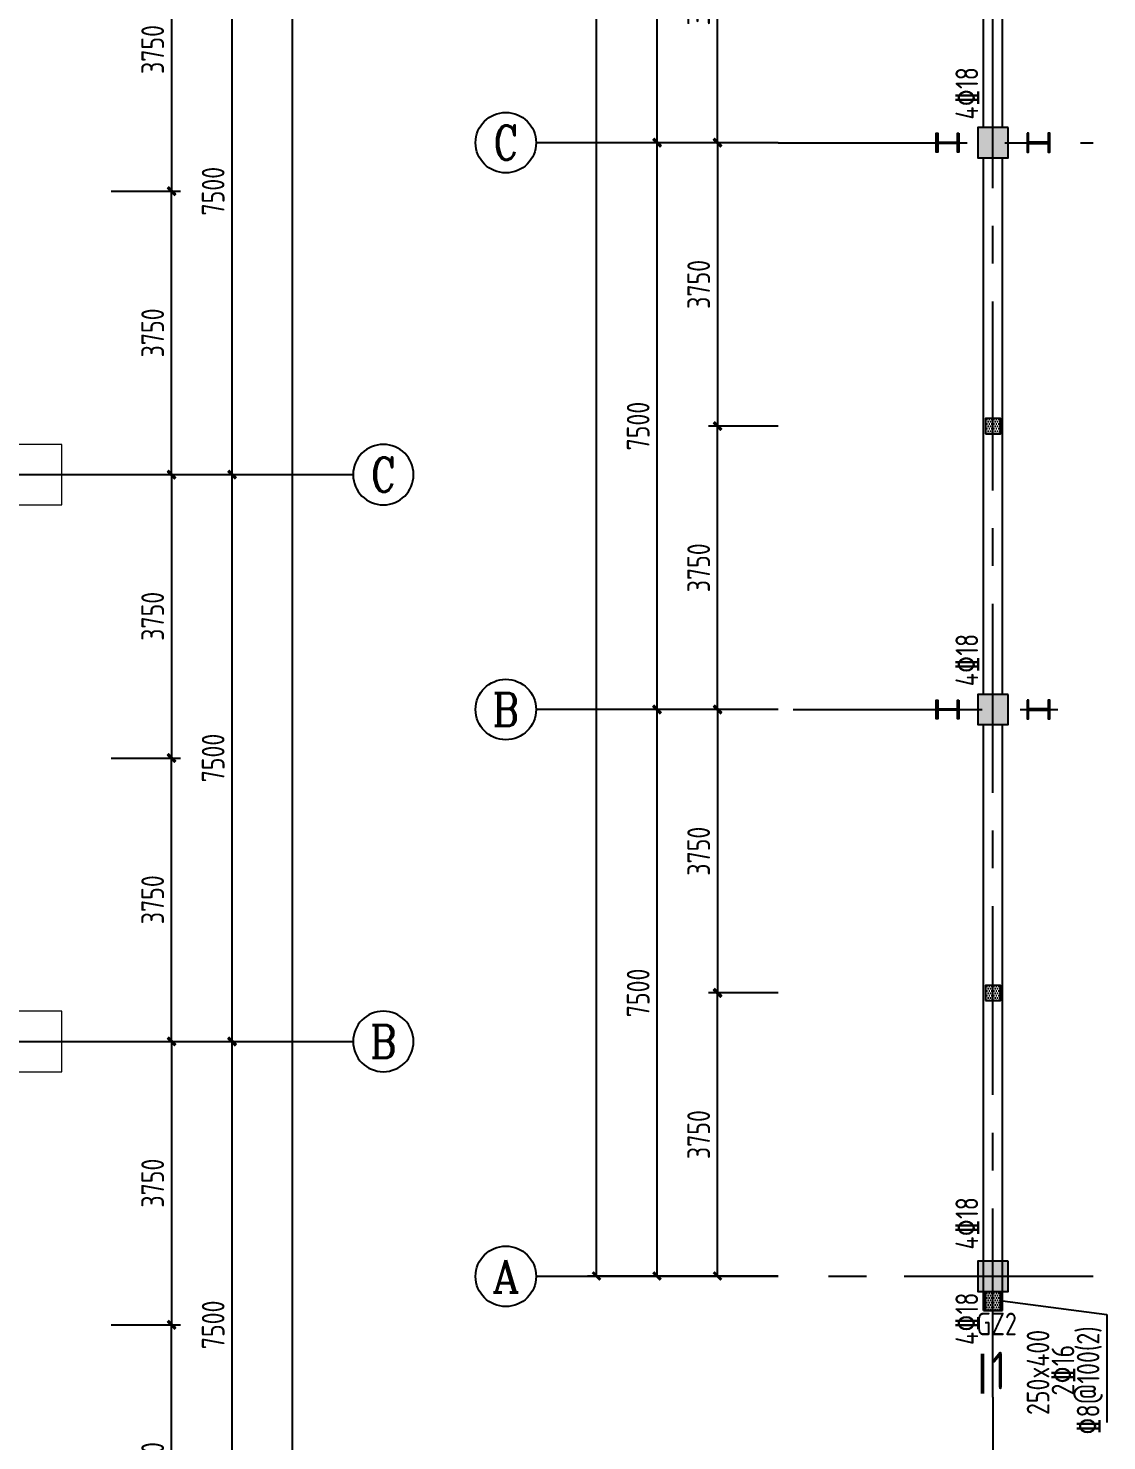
# Model space of a CAD drawing. Header units: millimetres. Extents: x 865490 to 879904, y 39442 to 44891.
# Drawn here: x 869313.2 to 869455.8, y 39545.5 to 39732.4 of the extents above; entities that cross this region are included whole.
import ezdxf
from ezdxf.enums import TextEntityAlignment as Align

# ---------------------------------------------------------------- set-up
doc = ezdxf.new("R2010")
doc.units = ezdxf.units.MM
doc.header["$LTSCALE"] = 1000
doc.header["$MEASUREMENT"] = 0
doc.linetypes.add('CENTER', pattern=[2, 1.25, -0.25, 0.25, -0.25])
doc.linetypes.add('DOTE', pattern=[2.42, 2, -0.2, 0.02, -0.2])
doc.layers.add('1', color=4, linetype='Continuous', lineweight=70)
doc.layers.add('承台基础', color=23, linetype='Continuous', lineweight=18)
for name, color, linetype in [('AXIS', 3, 'Continuous'), ('AXIS_TEXT', 7, 'Continuous'), ('DIM', 7, 'Continuous'), ('DOTE', 1, 'DOTE'), ('M_Prof', 2, 'Continuous'), ('PUB_DIM', 3, 'Continuous'), ('层14', 2, 'Continuous'), ('标注', 7, 'Continuous'), ('梁', 4, 'Continuous'), ('梁集中标注', 2, 'Continuous')]:
    doc.layers.add(name, color=color, linetype=linetype)
doc.styles.add('_TCH_AXIS', font='COMPLEX', dxfattribs={"bigfont": 'GBCBIG'})
doc.styles.add('COMPLEX', font='COMPLEX')
doc.styles.add('GBHZ', font='gbenor.shx', dxfattribs={"width": 0.9, "bigfont": 'gbcbig.shx'})
doc.dimstyles.new('Y100', dxfattribs={"dimscale": 0, "dimtxt": 3, "dimasz": 0.01, "dimexe": 1.2, "dimexo": 2, "dimgap": 1, "dimtad": 1, "dimdec": 0, "dimlfac": 100, "dimzin": 0, "dimdsep": 46, "dimtxsty": 'GBHZ', "dimblk": 'DX', "dimcen": 0.09, "dimdle": 1, "dimclrd": 7, "dimclre": 7, "dimclrt": 7, "dimadec": 0, "dimazin": 0, "dimtfac": 1, "dimtdec": 0, "dimtix": 1, "dimtmove": 2, "dimatfit": 3, "dimldrblk": 'DX', "dimfxl": 0, "dimtolj": 1, "dimtzin": 0, "dimarcsym": 0})
pattern_1 = [(0, (-290.0263, 45.69018), (0.15625, 0.3125), [0, -0.3125])]

# ---------------------------------------------------------------- blocks, each defined once
blk = doc.blocks.new('_AXISO')
blk.add_circle((0, 0), 0.5)
at = {"layer": 'AXIS_TEXT', "style": 'COMPLEX', "width": 1.041667}
blk.add_attdef('A', text='', height=0.56, dxfattribs=at).set_placement((-0.25, -0.28), (0.25, -0.28), align=Align.FIT)
blk = doc.blocks.new('DX')
at = {"color": 0, "linetype": 'ByBlock', "const_width": 40}
blk.add_lwpolyline([(-54, -51), (46, 49)], dxfattribs=at)
blk = doc.blocks.new('*D400')
at = {"layer": 'Defpoints', "color": 0, "transparency": 16777216}
for p in [(869324.16, 39598.36), (869340.16, 39598.36), (869324.16, 39523.36)]:
    blk.add_point(p, dxfattribs=at)
at = {"layer": 'dim', "color": 7, "lineweight": -2, "transparency": 16777216}
for p, q in [((869326.16, 39598.36), (869341.36, 39598.36)), ((869340.16, 39523.37), (869340.16, 39598.35)), ((869326.16, 39523.36), (869341.36, 39523.36))]:
    blk.add_line(p, q, dxfattribs=at)
at = {"layer": 'dim', "color": 7, "lineweight": -2, "transparency": 16777216, "xscale": 0.01, "yscale": 0.01, "zscale": 0.01}
for p, rotation in [((869340.16, 39598.36), 90), ((869340.16, 39523.36), 270)]:
    blk.add_blockref('DX', p, dxfattribs=dict(at, rotation=rotation))
at = {"layer": 'dim', "color": 7, "transparency": 16777216, "insert": (869337.66, 39560.86), "char_height": 3, "attachment_point": 5, "rotation": 90, "style": 'GBHZ'}
blk.add_mtext('\\A1;7500', dxfattribs=at)
blk = doc.blocks.new('*D401')
at = {"layer": 'Defpoints', "color": 0, "transparency": 16777216}
for p in [(869324.16, 39673.36), (869340.16, 39673.36), (869324.16, 39598.36)]:
    blk.add_point(p, dxfattribs=at)
at = {"layer": 'dim', "color": 7, "lineweight": -2, "transparency": 16777216}
for p, q in [((869326.16, 39673.36), (869341.36, 39673.36)), ((869340.16, 39598.37), (869340.16, 39673.35)), ((869326.16, 39598.36), (869341.36, 39598.36))]:
    blk.add_line(p, q, dxfattribs=at)
at = {"layer": 'dim', "color": 7, "lineweight": -2, "transparency": 16777216, "xscale": 0.01, "yscale": 0.01, "zscale": 0.01}
for p, rotation in [((869340.16, 39673.36), 90), ((869340.16, 39598.36), 270)]:
    blk.add_blockref('DX', p, dxfattribs=dict(at, rotation=rotation))
at = {"layer": 'dim', "color": 7, "transparency": 16777216, "insert": (869337.66, 39635.86), "char_height": 3, "attachment_point": 5, "rotation": 90, "style": 'GBHZ'}
blk.add_mtext('\\A1;7500', dxfattribs=at)
blk = doc.blocks.new('*D402')
at = {"layer": 'Defpoints', "color": 0, "transparency": 16777216}
for p in [(869324.16, 39748.36), (869340.16, 39748.36), (869324.16, 39673.36)]:
    blk.add_point(p, dxfattribs=at)
at = {"layer": 'dim', "color": 7, "lineweight": -2, "transparency": 16777216}
for p, q in [((869326.16, 39748.36), (869341.36, 39748.36)), ((869340.16, 39673.37), (869340.16, 39748.35)), ((869326.16, 39673.36), (869341.36, 39673.36))]:
    blk.add_line(p, q, dxfattribs=at)
at = {"layer": 'dim', "color": 7, "lineweight": -2, "transparency": 16777216, "xscale": 0.01, "yscale": 0.01, "zscale": 0.01}
for p, rotation in [((869340.16, 39748.36), 90), ((869340.16, 39673.36), 270)]:
    blk.add_blockref('DX', p, dxfattribs=dict(at, rotation=rotation))
at = {"layer": 'dim', "color": 7, "transparency": 16777216, "insert": (869337.66, 39710.86), "char_height": 3, "attachment_point": 5, "rotation": 90, "style": 'GBHZ'}
blk.add_mtext('\\A1;7500', dxfattribs=at)
blk = doc.blocks.new('*D406')
at = {"layer": 'Defpoints', "color": 0, "transparency": 16777216}
for p in [(869324.16, 39973.36), (869348.16, 39973.36), (869324.16, 39523.36)]:
    blk.add_point(p, dxfattribs=at)
at = {"layer": 'dim', "color": 7, "lineweight": -2, "transparency": 16777216}
for p, q in [((869326.16, 39973.36), (869349.36, 39973.36)), ((869348.16, 39523.37), (869348.16, 39973.35)), ((869326.16, 39523.36), (869349.36, 39523.36))]:
    blk.add_line(p, q, dxfattribs=at)
at = {"layer": 'dim', "color": 7, "lineweight": -2, "transparency": 16777216, "xscale": 0.01, "yscale": 0.01, "zscale": 0.01}
for p, rotation in [((869348.16, 39973.36), 90), ((869348.16, 39523.36), 270)]:
    blk.add_blockref('DX', p, dxfattribs=dict(at, rotation=rotation))
at = {"layer": 'dim', "color": 7, "transparency": 16777216, "insert": (869345.66, 39748.36), "char_height": 3, "attachment_point": 5, "rotation": 90, "style": 'GBHZ'}
blk.add_mtext('\\A1;45000', dxfattribs=at)
blk = doc.blocks.new('*D1212')
at = {"layer": 'Defpoints', "color": 0, "transparency": 16777216}
for p in [(869322.16, 39560.86), (869332.16, 39560.86), (869322.16, 39523.36)]:
    blk.add_point(p, dxfattribs=at)
at = {"layer": 'dim', "color": 7, "lineweight": -2, "transparency": 16777216}
for p, q in [((869324.16, 39560.86), (869333.36, 39560.86)), ((869332.16, 39523.37), (869332.16, 39560.85)), ((869324.16, 39523.36), (869333.36, 39523.36))]:
    blk.add_line(p, q, dxfattribs=at)
at = {"layer": 'dim', "color": 7, "lineweight": -2, "transparency": 16777216, "xscale": 0.01, "yscale": 0.01, "zscale": 0.01}
for p, rotation in [((869332.16, 39560.86), 90), ((869332.16, 39523.36), 270)]:
    blk.add_blockref('DX', p, dxfattribs=dict(at, rotation=rotation))
at = {"layer": 'dim', "color": 7, "transparency": 16777216, "insert": (869329.66, 39542.11), "char_height": 3, "attachment_point": 5, "rotation": 90, "style": 'GBHZ'}
blk.add_mtext('\\A1;3750', dxfattribs=at)
blk = doc.blocks.new('*D1213')
at = {"layer": 'Defpoints', "color": 0, "transparency": 16777216}
for p in [(869322.16, 39598.36), (869322.16, 39560.86), (869332.16, 39560.86)]:
    blk.add_point(p, dxfattribs=at)
at = {"layer": 'dim', "color": 7, "lineweight": -2, "transparency": 16777216}
for p, q in [((869324.16, 39598.36), (869333.36, 39598.36)), ((869332.16, 39598.35), (869332.16, 39560.87)), ((869324.16, 39560.86), (869333.36, 39560.86))]:
    blk.add_line(p, q, dxfattribs=at)
at = {"layer": 'dim', "color": 7, "lineweight": -2, "transparency": 16777216, "xscale": 0.01, "yscale": 0.01, "zscale": 0.01}
for p, rotation in [((869332.16, 39598.36), 90), ((869332.16, 39560.86), 270)]:
    blk.add_blockref('DX', p, dxfattribs=dict(at, rotation=rotation))
at = {"layer": 'dim', "color": 7, "transparency": 16777216, "insert": (869329.66, 39579.61), "char_height": 3, "attachment_point": 5, "rotation": 90, "style": 'GBHZ'}
blk.add_mtext('\\A1;3750', dxfattribs=at)
blk = doc.blocks.new('*D1214')
at = {"layer": 'Defpoints', "color": 0, "transparency": 16777216}
for p in [(869322.16, 39635.86), (869332.16, 39635.86), (869322.16, 39598.36)]:
    blk.add_point(p, dxfattribs=at)
at = {"layer": 'dim', "color": 7, "lineweight": -2, "transparency": 16777216}
for p, q in [((869324.16, 39635.86), (869333.36, 39635.86)), ((869332.16, 39598.37), (869332.16, 39635.85)), ((869324.16, 39598.36), (869333.36, 39598.36))]:
    blk.add_line(p, q, dxfattribs=at)
at = {"layer": 'dim', "color": 7, "lineweight": -2, "transparency": 16777216, "xscale": 0.01, "yscale": 0.01, "zscale": 0.01}
for p, rotation in [((869332.16, 39635.86), 90), ((869332.16, 39598.36), 270)]:
    blk.add_blockref('DX', p, dxfattribs=dict(at, rotation=rotation))
at = {"layer": 'dim', "color": 7, "transparency": 16777216, "insert": (869329.66, 39617.11), "char_height": 3, "attachment_point": 5, "rotation": 90, "style": 'GBHZ'}
blk.add_mtext('\\A1;3750', dxfattribs=at)
blk = doc.blocks.new('*D1215')
at = {"layer": 'Defpoints', "color": 0, "transparency": 16777216}
for p in [(869322.16, 39673.36), (869322.16, 39635.86), (869332.16, 39635.86)]:
    blk.add_point(p, dxfattribs=at)
at = {"layer": 'dim', "color": 7, "lineweight": -2, "transparency": 16777216}
for p, q in [((869324.16, 39673.36), (869333.36, 39673.36)), ((869332.16, 39673.35), (869332.16, 39635.87)), ((869324.16, 39635.86), (869333.36, 39635.86))]:
    blk.add_line(p, q, dxfattribs=at)
at = {"layer": 'dim', "color": 7, "lineweight": -2, "transparency": 16777216, "xscale": 0.01, "yscale": 0.01, "zscale": 0.01}
for p, rotation in [((869332.16, 39673.36), 90), ((869332.16, 39635.86), 270)]:
    blk.add_blockref('DX', p, dxfattribs=dict(at, rotation=rotation))
at = {"layer": 'dim', "color": 7, "transparency": 16777216, "insert": (869329.66, 39654.61), "char_height": 3, "attachment_point": 5, "rotation": 90, "style": 'GBHZ'}
blk.add_mtext('\\A1;3750', dxfattribs=at)
blk = doc.blocks.new('*D1216')
at = {"layer": 'Defpoints', "color": 0, "transparency": 16777216}
for p in [(869322.16, 39710.86), (869332.16, 39710.86), (869322.16, 39673.36)]:
    blk.add_point(p, dxfattribs=at)
at = {"layer": 'dim', "color": 7, "lineweight": -2, "transparency": 16777216}
for p, q in [((869324.16, 39710.86), (869333.36, 39710.86)), ((869332.16, 39673.37), (869332.16, 39710.85)), ((869324.16, 39673.36), (869333.36, 39673.36))]:
    blk.add_line(p, q, dxfattribs=at)
at = {"layer": 'dim', "color": 7, "lineweight": -2, "transparency": 16777216, "xscale": 0.01, "yscale": 0.01, "zscale": 0.01}
for p, rotation in [((869332.16, 39710.86), 90), ((869332.16, 39673.36), 270)]:
    blk.add_blockref('DX', p, dxfattribs=dict(at, rotation=rotation))
at = {"layer": 'dim', "color": 7, "transparency": 16777216, "insert": (869329.66, 39692.11), "char_height": 3, "attachment_point": 5, "rotation": 90, "style": 'GBHZ'}
blk.add_mtext('\\A1;3750', dxfattribs=at)
blk = doc.blocks.new('*D1217')
at = {"layer": 'Defpoints', "color": 0, "transparency": 16777216}
for p in [(869322.16, 39748.36), (869322.16, 39710.86), (869332.16, 39710.86)]:
    blk.add_point(p, dxfattribs=at)
at = {"layer": 'dim', "color": 7, "lineweight": -2, "transparency": 16777216}
for p, q in [((869324.16, 39748.36), (869333.36, 39748.36)), ((869332.16, 39748.35), (869332.16, 39710.87)), ((869324.16, 39710.86), (869333.36, 39710.86))]:
    blk.add_line(p, q, dxfattribs=at)
at = {"layer": 'dim', "color": 7, "lineweight": -2, "transparency": 16777216, "xscale": 0.01, "yscale": 0.01, "zscale": 0.01}
for p, rotation in [((869332.16, 39748.36), 90), ((869332.16, 39710.86), 270)]:
    blk.add_blockref('DX', p, dxfattribs=dict(at, rotation=rotation))
at = {"layer": 'dim', "color": 7, "transparency": 16777216, "insert": (869329.66, 39729.61), "char_height": 3, "attachment_point": 5, "rotation": 90, "style": 'GBHZ'}
blk.add_mtext('\\A1;3750', dxfattribs=at)
blk = doc.blocks.new('*D1255')
at = {"layer": 'Defpoints', "color": 0, "transparency": 16777216}
for p in [(869396.36, 39642.28), (869412.36, 39642.28), (869412.36, 39567.28)]:
    blk.add_point(p, dxfattribs=at)
at = {"layer": 'dim', "color": 7, "lineweight": -2, "transparency": 16777216}
for p, q in [((869410.36, 39642.28), (869395.16, 39642.28)), ((869396.36, 39567.29), (869396.36, 39642.27)), ((869410.36, 39567.28), (869395.16, 39567.28))]:
    blk.add_line(p, q, dxfattribs=at)
at = {"layer": 'dim', "color": 7, "lineweight": -2, "transparency": 16777216, "xscale": 0.01, "yscale": 0.01, "zscale": 0.01}
for p, rotation in [((869396.36, 39642.28), 90), ((869396.36, 39567.28), 270)]:
    blk.add_blockref('DX', p, dxfattribs=dict(at, rotation=rotation))
at = {"layer": 'dim', "color": 7, "transparency": 16777216, "insert": (869393.86, 39604.78), "char_height": 3, "attachment_point": 5, "rotation": 90, "style": 'GBHZ'}
blk.add_mtext('\\A1;7500', dxfattribs=at)
blk = doc.blocks.new('*D1256')
at = {"layer": 'Defpoints', "color": 0, "transparency": 16777216}
for p in [(869396.36, 39717.28), (869412.36, 39717.28), (869412.36, 39642.28)]:
    blk.add_point(p, dxfattribs=at)
at = {"layer": 'dim', "color": 7, "lineweight": -2, "transparency": 16777216}
for p, q in [((869410.36, 39717.28), (869395.16, 39717.28)), ((869396.36, 39642.29), (869396.36, 39717.27)), ((869410.36, 39642.28), (869395.16, 39642.28))]:
    blk.add_line(p, q, dxfattribs=at)
at = {"layer": 'dim', "color": 7, "lineweight": -2, "transparency": 16777216, "xscale": 0.01, "yscale": 0.01, "zscale": 0.01}
for p, rotation in [((869396.36, 39717.28), 90), ((869396.36, 39642.28), 270)]:
    blk.add_blockref('DX', p, dxfattribs=dict(at, rotation=rotation))
at = {"layer": 'dim', "color": 7, "transparency": 16777216, "insert": (869393.86, 39679.78), "char_height": 3, "attachment_point": 5, "rotation": 90, "style": 'GBHZ'}
blk.add_mtext('\\A1;7500', dxfattribs=at)
blk = doc.blocks.new('*D1257')
at = {"layer": 'Defpoints', "color": 0, "transparency": 16777216}
for p in [(869396.36, 39792.28), (869412.36, 39792.28), (869412.36, 39717.28)]:
    blk.add_point(p, dxfattribs=at)
at = {"layer": 'dim', "color": 7, "lineweight": -2, "transparency": 16777216}
for p, q in [((869410.36, 39792.28), (869395.16, 39792.28)), ((869396.36, 39717.29), (869396.36, 39792.27)), ((869410.36, 39717.28), (869395.16, 39717.28))]:
    blk.add_line(p, q, dxfattribs=at)
at = {"layer": 'dim', "color": 7, "lineweight": -2, "transparency": 16777216, "xscale": 0.01, "yscale": 0.01, "zscale": 0.01}
for p, rotation in [((869396.36, 39792.28), 90), ((869396.36, 39717.28), 270)]:
    blk.add_blockref('DX', p, dxfattribs=dict(at, rotation=rotation))
at = {"layer": 'dim', "color": 7, "transparency": 16777216, "insert": (869393.86, 39754.78), "char_height": 3, "attachment_point": 5, "rotation": 90, "style": 'GBHZ'}
blk.add_mtext('\\A1;7500', dxfattribs=at)
blk = doc.blocks.new('*D1261')
at = {"layer": 'Defpoints', "color": 0, "transparency": 16777216}
for p in [(869388.36, 40017.28), (869412.36, 40017.28), (869412.36, 39567.28)]:
    blk.add_point(p, dxfattribs=at)
at = {"layer": 'dim', "color": 7, "lineweight": -2, "transparency": 16777216}
for p, q in [((869410.36, 40017.28), (869387.16, 40017.28)), ((869388.36, 39567.29), (869388.36, 40017.27)), ((869410.36, 39567.28), (869387.16, 39567.28))]:
    blk.add_line(p, q, dxfattribs=at)
at = {"layer": 'dim', "color": 7, "lineweight": -2, "transparency": 16777216, "xscale": 0.01, "yscale": 0.01, "zscale": 0.01}
for p, rotation in [((869388.36, 40017.28), 90), ((869388.36, 39567.28), 270)]:
    blk.add_blockref('DX', p, dxfattribs=dict(at, rotation=rotation))
at = {"layer": 'dim', "color": 7, "transparency": 16777216, "insert": (869385.86, 39792.28), "char_height": 3, "attachment_point": 5, "rotation": 90, "style": 'GBHZ'}
blk.add_mtext('\\A1;45000', dxfattribs=at)
blk = doc.blocks.new('*D1262')
at = {"layer": 'Defpoints', "color": 0, "transparency": 16777216}
for p in [(869404.36, 39604.78), (869414.36, 39604.78), (869414.36, 39567.28)]:
    blk.add_point(p, dxfattribs=at)
at = {"layer": 'dim', "color": 7, "lineweight": -2, "transparency": 16777216}
for p, q in [((869412.36, 39604.78), (869403.16, 39604.78)), ((869404.36, 39567.29), (869404.36, 39604.77)), ((869412.36, 39567.28), (869403.16, 39567.28))]:
    blk.add_line(p, q, dxfattribs=at)
at = {"layer": 'dim', "color": 7, "lineweight": -2, "transparency": 16777216, "xscale": 0.01, "yscale": 0.01, "zscale": 0.01}
for p, rotation in [((869404.36, 39604.78), 90), ((869404.36, 39567.28), 270)]:
    blk.add_blockref('DX', p, dxfattribs=dict(at, rotation=rotation))
at = {"layer": 'dim', "color": 7, "transparency": 16777216, "insert": (869401.86, 39586.03), "char_height": 3, "attachment_point": 5, "rotation": 90, "style": 'GBHZ'}
blk.add_mtext('\\A1;3750', dxfattribs=at)
blk = doc.blocks.new('*D1263')
at = {"layer": 'Defpoints', "color": 0, "transparency": 16777216}
for p in [(869414.36, 39642.28), (869404.36, 39604.78), (869414.36, 39604.78)]:
    blk.add_point(p, dxfattribs=at)
at = {"layer": 'dim', "color": 7, "lineweight": -2, "transparency": 16777216}
for p, q in [((869412.36, 39642.28), (869403.16, 39642.28)), ((869404.36, 39642.27), (869404.36, 39604.79)), ((869412.36, 39604.78), (869403.16, 39604.78))]:
    blk.add_line(p, q, dxfattribs=at)
at = {"layer": 'dim', "color": 7, "lineweight": -2, "transparency": 16777216, "xscale": 0.01, "yscale": 0.01, "zscale": 0.01}
for p, rotation in [((869404.36, 39642.28), 90), ((869404.36, 39604.78), 270)]:
    blk.add_blockref('DX', p, dxfattribs=dict(at, rotation=rotation))
at = {"layer": 'dim', "color": 7, "transparency": 16777216, "insert": (869401.86, 39623.53), "char_height": 3, "attachment_point": 5, "rotation": 90, "style": 'GBHZ'}
blk.add_mtext('\\A1;3750', dxfattribs=at)
blk = doc.blocks.new('*D1264')
at = {"layer": 'Defpoints', "color": 0, "transparency": 16777216}
for p in [(869404.36, 39679.78), (869414.36, 39679.78), (869414.36, 39642.28)]:
    blk.add_point(p, dxfattribs=at)
at = {"layer": 'dim', "color": 7, "lineweight": -2, "transparency": 16777216}
for p, q in [((869412.36, 39679.78), (869403.16, 39679.78)), ((869404.36, 39642.29), (869404.36, 39679.77)), ((869412.36, 39642.28), (869403.16, 39642.28))]:
    blk.add_line(p, q, dxfattribs=at)
at = {"layer": 'dim', "color": 7, "lineweight": -2, "transparency": 16777216, "xscale": 0.01, "yscale": 0.01, "zscale": 0.01}
for p, rotation in [((869404.36, 39679.78), 90), ((869404.36, 39642.28), 270)]:
    blk.add_blockref('DX', p, dxfattribs=dict(at, rotation=rotation))
at = {"layer": 'dim', "color": 7, "transparency": 16777216, "insert": (869401.86, 39661.03), "char_height": 3, "attachment_point": 5, "rotation": 90, "style": 'GBHZ'}
blk.add_mtext('\\A1;3750', dxfattribs=at)
blk = doc.blocks.new('*D1265')
at = {"layer": 'Defpoints', "color": 0, "transparency": 16777216}
for p in [(869414.36, 39717.28), (869404.36, 39679.78), (869414.36, 39679.78)]:
    blk.add_point(p, dxfattribs=at)
at = {"layer": 'dim', "color": 7, "lineweight": -2, "transparency": 16777216}
for p, q in [((869412.36, 39717.28), (869403.16, 39717.28)), ((869404.36, 39717.27), (869404.36, 39679.79)), ((869412.36, 39679.78), (869403.16, 39679.78))]:
    blk.add_line(p, q, dxfattribs=at)
at = {"layer": 'dim', "color": 7, "lineweight": -2, "transparency": 16777216, "xscale": 0.01, "yscale": 0.01, "zscale": 0.01}
for p, rotation in [((869404.36, 39717.28), 90), ((869404.36, 39679.78), 270)]:
    blk.add_blockref('DX', p, dxfattribs=dict(at, rotation=rotation))
at = {"layer": 'dim', "color": 7, "transparency": 16777216, "insert": (869401.86, 39698.53), "char_height": 3, "attachment_point": 5, "rotation": 90, "style": 'GBHZ'}
blk.add_mtext('\\A1;3750', dxfattribs=at)
blk = doc.blocks.new('*D1266')
at = {"layer": 'Defpoints', "color": 0, "transparency": 16777216}
for p in [(869404.36, 39754.78), (869414.36, 39754.78), (869414.36, 39717.28)]:
    blk.add_point(p, dxfattribs=at)
at = {"layer": 'dim', "color": 7, "lineweight": -2, "transparency": 16777216}
for p, q in [((869412.36, 39754.78), (869403.16, 39754.78)), ((869404.36, 39717.29), (869404.36, 39754.77)), ((869412.36, 39717.28), (869403.16, 39717.28))]:
    blk.add_line(p, q, dxfattribs=at)
at = {"layer": 'dim', "color": 7, "lineweight": -2, "transparency": 16777216, "xscale": 0.01, "yscale": 0.01, "zscale": 0.01}
for p, rotation in [((869404.36, 39754.78), 90), ((869404.36, 39717.28), 270)]:
    blk.add_blockref('DX', p, dxfattribs=dict(at, rotation=rotation))
at = {"layer": 'dim', "color": 7, "transparency": 16777216, "insert": (869401.86, 39736.03), "char_height": 3, "attachment_point": 5, "rotation": 90, "style": 'GBHZ'}
blk.add_mtext('\\A1;3750', dxfattribs=at)

msp = doc.modelspace()

# ---------------------------------------------------------------- hatches: boundary and pattern name
at = {"layer": '层14'}
h = msp.add_hatch(dxfattribs=at)
h.set_pattern_fill('DOTS', color=256, scale=5)
h.set_pattern_definition(pattern_1)
h.paths.add_polyline_path([(869439.778, 39678.776), (869441.778, 39678.776), (869441.778, 39680.776), (869439.778, 39680.776)])
h = msp.add_hatch(dxfattribs=at)
h.set_pattern_fill('DOTS', color=256, scale=5)
h.set_pattern_definition(pattern_1)
h.paths.add_polyline_path([(869439.778, 39603.776), (869441.778, 39603.776), (869441.778, 39605.776), (869439.778, 39605.776)])
h = msp.add_hatch(dxfattribs=at)
h.set_pattern_fill('DOTS', color=256, scale=5)
h.set_pattern_definition(pattern_1)
h.paths.add_polyline_path([(869441.778, 39565.276), (869439.778, 39565.276), (869439.778, 39562.776), (869441.778, 39562.776)])

# ---------------------------------------------------------------- linework, layer by layer
for points in [[(869442.778, 39719.276), (869438.778, 39719.276), (869438.778, 39715.276), (869442.778, 39715.276)], [(869442.778, 39644.276), (869438.778, 39644.276), (869438.778, 39640.276), (869442.778, 39640.276)], [(869442.778, 39569.276), (869438.778, 39569.276), (869438.778, 39565.276), (869442.778, 39565.276)]]:
    msp.add_lwpolyline(points, close=True)
at = {"layer": '1', "color": 2, "const_width": 0.48}
msp.add_lwpolyline([(869439.406, 39551.774), (869439.406, 39557.056)], dxfattribs=at)
at = {"layer": 'AXIS', "color": 0}
for p, q in [((869412.358, 39717.276), (869380.358, 39717.276)), ((869324.161, 39673.358), (869356.161, 39673.358)), ((869412.358, 39642.276), (869380.358, 39642.276)), ((869324.161, 39598.358), (869356.161, 39598.358)), ((869412.358, 39567.276), (869380.358, 39567.276)), ((869440.778, 39551.276), (869440.778, 39543.276))]:
    msp.add_line(p, q, dxfattribs=at)
at = {"layer": 'DOTE', "linetype": 'CENTER', "ltscale": 0.02}
for p, q in [((869440.778, 39551.276), (869440.778, 40029.415)), ((869412.358, 39717.276), (869454.038, 39717.276)), ((868822.161, 39673.358), (869324.161, 39673.358)), ((869414.358, 39642.276), (869454.038, 39642.276)), ((868824.161, 39598.358), (869324.161, 39598.358)), ((869454.038, 39567.276), (869414.358, 39567.276))]:
    msp.add_line(p, q, dxfattribs=at)
at = {"layer": 'M_Prof'}
for points in [[(869436.278, 39718.526), (869436.278, 39716.026), (869436.078, 39716.026), (869436.078, 39717.186), (869433.478, 39717.186), (869433.478, 39716.026), (869433.278, 39716.026), (869433.278, 39718.526), (869433.478, 39718.526), (869433.478, 39717.366), (869436.078, 39717.366), (869436.078, 39718.526)], [(869445.278, 39718.526), (869445.278, 39716.026), (869445.478, 39716.026), (869445.478, 39717.186), (869448.078, 39717.186), (869448.078, 39716.026), (869448.278, 39716.026), (869448.278, 39718.526), (869448.078, 39718.526), (869448.078, 39717.366), (869445.478, 39717.366), (869445.478, 39718.526)], [(869436.278, 39643.526), (869436.278, 39641.026), (869436.078, 39641.026), (869436.078, 39642.186), (869433.478, 39642.186), (869433.478, 39641.026), (869433.278, 39641.026), (869433.278, 39643.526), (869433.478, 39643.526), (869433.478, 39642.366), (869436.078, 39642.366), (869436.078, 39643.526)], [(869445.278, 39643.526), (869445.278, 39641.026), (869445.478, 39641.026), (869445.478, 39642.186), (869448.078, 39642.186), (869448.078, 39641.026), (869448.278, 39641.026), (869448.278, 39643.526), (869448.078, 39643.526), (869448.078, 39642.366), (869445.478, 39642.366), (869445.478, 39643.526)]]:
    msp.add_lwpolyline(points, close=True, dxfattribs=at)
at = {"layer": '层14'}
for p, q in [((869442.028, 39564.026), (869455.819, 39562.209)), ((869455.819, 39562.209), (869455.819, 39547.943))]:
    msp.add_line(p, q, dxfattribs=at)
for points in [[(869439.778, 39678.776), (869441.778, 39678.776), (869441.778, 39680.776), (869439.778, 39680.776)], [(869439.778, 39603.776), (869441.778, 39603.776), (869441.778, 39605.776), (869439.778, 39605.776)], [(869439.778, 39565.276), (869441.778, 39565.276), (869441.778, 39562.776), (869439.778, 39562.776)]]:
    msp.add_lwpolyline(points, close=True, dxfattribs=at)
at = {"layer": '承台基础', "color": 2, "ltscale": 0.006}
for points in [[(869295.661, 39669.358), (869317.661, 39669.358), (869317.661, 39677.358), (869295.661, 39677.358)], [(869295.661, 39594.358), (869317.661, 39594.358), (869317.661, 39602.358), (869295.661, 39602.358)]]:
    msp.add_lwpolyline(points, close=True, dxfattribs=at)
at = {"layer": '标注'}
for points in [[(869442.778, 39719.276), (869442.778, 39715.276), (869438.778, 39719.276), (869438.778, 39715.276)], [(869442.778, 39644.276), (869442.778, 39640.276), (869438.778, 39644.276), (869438.778, 39640.276)], [(869442.778, 39569.276), (869442.778, 39565.276), (869438.778, 39569.276), (869438.778, 39565.276)]]:
    msp.add_solid(points, dxfattribs=at)
at = {"layer": '梁'}
for p, q in [((869439.528, 39719.276), (869439.528, 39790.276)), ((869442.028, 39719.276), (869442.028, 39790.276)), ((869439.528, 39644.276), (869439.528, 39715.276)), ((869442.028, 39644.276), (869442.028, 39715.276)), ((869439.528, 39562.776), (869439.528, 39640.276)), ((869442.028, 39562.776), (869442.028, 39640.276)), ((869439.528, 39562.776), (869442.028, 39562.776))]:
    msp.add_line(p, q, dxfattribs=at)

# ---------------------------------------------------------------- block references
at = {"layer": 'AXIS', "color": 0}
ref = msp.add_blockref('_AXISO', (869376.358, 39717.276), dxfattribs=dict(at, xscale=8, yscale=8, zscale=8))
ref.add_attrib('A', 'C', dxfattribs={"layer": 'AXIS_TEXT', "color": 0, "height": 4.557, "style": '_TCH_AXIS'}).set_placement((869374.731, 39714.998), (869377.986, 39714.998), align=Align.FIT)
ref = msp.add_blockref('_AXISO', (869360.161, 39673.358), dxfattribs=dict(at, xscale=-8, yscale=8, zscale=8))
ref.add_attrib('A', 'C', dxfattribs={"layer": 'AXIS_TEXT', "color": 0, "height": 4.557, "style": '_TCH_AXIS'}).set_placement((869358.533, 39671.08), (869361.788, 39671.08), align=Align.FIT)
ref = msp.add_blockref('_AXISO', (869376.358, 39642.276), dxfattribs=dict(at, xscale=8, yscale=8, zscale=8))
ref.add_attrib('A', 'B', dxfattribs={"layer": 'AXIS_TEXT', "color": 0, "height": 4.353, "style": '_TCH_AXIS'}).set_placement((869374.597, 39640.1), (869378.12, 39640.1), align=Align.FIT)
ref = msp.add_blockref('_AXISO', (869360.161, 39598.358), dxfattribs=dict(at, xscale=-8, yscale=8, zscale=8))
ref.add_attrib('A', 'B', dxfattribs={"layer": 'AXIS_TEXT', "color": 0, "height": 4.353, "style": '_TCH_AXIS'}).set_placement((869358.399, 39596.182), (869361.923, 39596.182), align=Align.FIT)
ref = msp.add_blockref('_AXISO', (869376.358, 39567.276), dxfattribs=dict(at, xscale=8, yscale=8, zscale=8))
ref.add_attrib('A', 'A', dxfattribs={"layer": 'AXIS_TEXT', "color": 0, "height": 4.252, "style": '_TCH_AXIS'}).set_placement((869374.536, 39565.15), (869378.181, 39565.15), align=Align.FIT)

# ---------------------------------------------------------------- texts
at = {"layer": 'PUB_DIM', "style": 'GBHZ', "width": 0.9}
msp.add_text('1', height=5, dxfattribs=at).set_placement((869440.578, 39552.317))
at = {"layer": '梁集中标注', "color": 1, "style": 'GBHZ', "width": 0.9}
for p in [(869438.819, 39720.343), (869438.819, 39645.361), (869438.819, 39570.826), (869438.819, 39558.2)]:
    msp.add_text('4%%13218', height=3, rotation=90, dxfattribs=at).set_placement(p)
at = {"layer": '梁集中标注', "style": 'GBHZ', "width": 0.9}
msp.add_text('GZ2', height=3, dxfattribs=at).set_placement((869438.592, 39559.479))
for s, p in [('%%1328@100(2)', (869454.861, 39546.296)), ('250x400', (869448.236, 39548.928)), ('2%%13216', (869451.53, 39551.507))]:
    msp.add_text(s, height=3, rotation=90, dxfattribs=at).set_placement(p)

# ---------------------------------------------------------------- dimensions: what is measured, and where the dimension line sits
at = {"layer": 'dim'}
for base, p1, p2, angle, picture, middle in [((869388.358, 40017.276), (869412.358, 39567.276), (869412.358, 40017.276), 90, '*D1261', (869385.858, 39792.276)), ((869348.161, 39973.358), (869324.161, 39523.358), (869324.161, 39973.358), 90, '*D406', (869345.661, 39748.358)), ((869396.358, 39792.276), (869412.358, 39717.276), (869412.358, 39792.276), 90, '*D1257', (869393.858, 39754.776)), ((869404.358, 39754.776), (869414.358, 39717.276), (869414.358, 39754.776), 90, '*D1266', (869401.858, 39736.026)), ((869332.161, 39710.858), (869322.161, 39748.358), (869322.161, 39710.858), 270, '*D1217', (869329.661, 39729.608)), ((869340.161, 39748.358), (869324.161, 39673.358), (869324.161, 39748.358), 90, '*D402', (869337.661, 39710.858)), ((869396.358, 39717.276), (869412.358, 39642.276), (869412.358, 39717.276), 90, '*D1256', (869393.858, 39679.776)), ((869404.358, 39679.776), (869414.358, 39717.276), (869414.358, 39679.776), 270, '*D1265', (869401.858, 39698.526)), ((869332.161, 39710.858), (869322.161, 39673.358), (869322.161, 39710.858), 90, '*D1216', (869329.661, 39692.108)), ((869404.358, 39679.776), (869414.358, 39642.276), (869414.358, 39679.776), 90, '*D1264', (869401.858, 39661.026)), ((869332.161, 39635.858), (869322.161, 39673.358), (869322.161, 39635.858), 270, '*D1215', (869329.661, 39654.608)), ((869340.161, 39673.358), (869324.161, 39598.358), (869324.161, 39673.358), 90, '*D401', (869337.661, 39635.858)), ((869396.358, 39642.276), (869412.358, 39567.276), (869412.358, 39642.276), 90, '*D1255', (869393.858, 39604.776)), ((869404.358, 39604.776), (869414.358, 39642.276), (869414.358, 39604.776), 270, '*D1263', (869401.858, 39623.526)), ((869332.161, 39635.858), (869322.161, 39598.358), (869322.161, 39635.858), 90, '*D1214', (869329.661, 39617.108)), ((869404.358, 39604.776), (869414.358, 39567.276), (869414.358, 39604.776), 90, '*D1262', (869401.858, 39586.026)), ((869332.161, 39560.858), (869322.161, 39598.358), (869322.161, 39560.858), 270, '*D1213', (869329.661, 39579.608)), ((869340.161, 39598.358), (869324.161, 39523.358), (869324.161, 39598.358), 90, '*D400', (869337.661, 39560.858)), ((869332.161, 39560.858), (869322.161, 39523.358), (869322.161, 39560.858), 90, '*D1212', (869329.661, 39542.108))]:
    dim = msp.add_linear_dim(base=base, p1=p1, p2=p2, angle=angle, dimstyle='Y100', override={"dimscale": 1}, dxfattribs=at)
    dim.commit()
    dim.dimension.update_dxf_attribs({"geometry": picture, "text_midpoint": middle})

doc.saveas('drawing.dxf')
